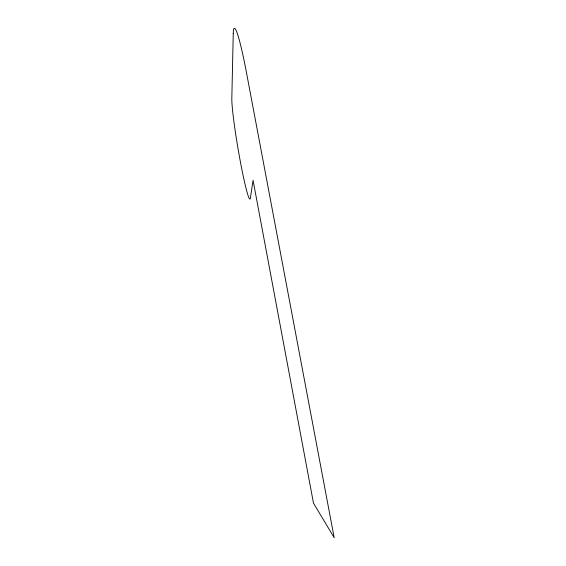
<?xml version="1.0" encoding="UTF-8"?>
<svg xmlns="http://www.w3.org/2000/svg" width="566" height="566" viewBox="0 0 566 566"><rect width="100%" height="100%" fill="white"/><g stroke="black" fill="none" stroke-linecap="round" stroke-linejoin="round"><path stroke-width="0.85" d="M233.249 33.642L231.819 98.562A52.341 3.29 80.4 0 0 235.888 135.465L236.878 141.726A52.341 3.29 80.4 0 0 243.578 177.717L244.675 182.648A52.341 3.29 80.4 0 0 250.377 198.036L253.066 180.328L313.479 503.139L334.181 537.7L246.436 72.42A66.47 5.108 80.8 0 0 233.249 33.642"/></g></svg>
